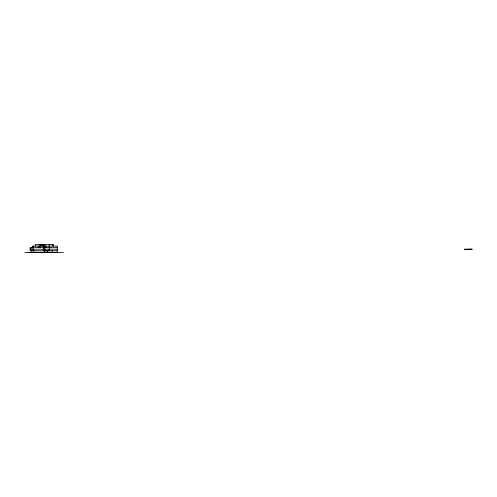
<?xml version="1.0" encoding="UTF-8"?>
<svg xmlns="http://www.w3.org/2000/svg" width="497" height="497" viewBox="0 0 497 497"><rect width="100%" height="100%" fill="white"/><g stroke="black" fill="none" stroke-linecap="round" stroke-linejoin="round"><path stroke-width="0.75" d="M57.298 247.618L30.124 247.618L30.124 250.718L57.298 250.718M30.124 249.171L57.298 249.171M46.122 250.488L46.469 250.786M46.556 250.836L48.352 250.836M24.85 252.464L63.473 252.464M28.702 252.482L43.767 252.482M53.266 246.071L53.266 244.518L35.312 244.518L35.312 246.071M52.937 244.518L52.937 246.071M52.11 250.718L52.11 252.271M49.228 244.518L49.228 250.718M47.451 250.718L47.451 252.271M45.948 246.071L45.948 247.618M44.823 244.518L44.823 252.271M44.537 250.718L44.568 252.271M43.674 244.518L43.674 250.718M42.897 244.518L42.897 246.071M41.86 244.518L41.86 246.071M40.493 244.518L40.493 246.071M40.046 244.518L40.046 246.071M39.791 246.071L39.791 247.618M38.232 246.071L38.232 247.618M33.92 250.718L33.92 252.271M33.187 249.171L33.187 250.718M33.057 246.071L33.057 250.718M32.541 247.618L32.541 246.071L57.298 246.071L57.298 252.271L31.274 252.271L31.274 250.718M31.112 247.618L31.112 249.171M472.15 249.165L464.471 249.283L472.15 249.165"/></g></svg>
